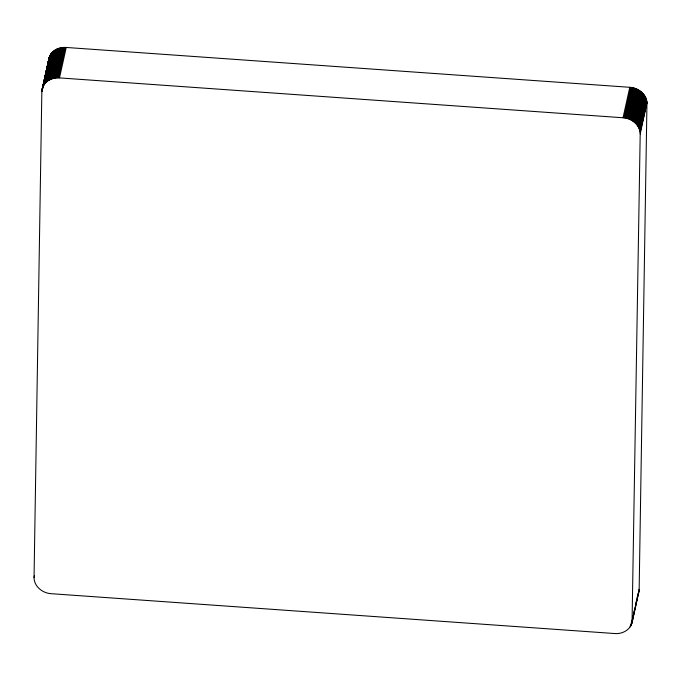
<?xml version="1.0" encoding="UTF-8"?>
<svg xmlns="http://www.w3.org/2000/svg" width="681" height="681" viewBox="0 0 681 681"><rect width="100%" height="100%" fill="white"/><g stroke="black" fill="none" stroke-linecap="round" stroke-linejoin="round"><path stroke-width="1.02" d="M638.982 591.202L632.045 622.57C630.274 630.07 622.042 634.232 614.764 633.543L51.203 593.696C42.699 593.27 33.965 586.477 34.05 577.471L41.847 91.671L49.909 55.782C52.829 49.841 59.851 46.929 66.236 47.457L629.797 87.304C638.301 87.73 647.035 94.523 646.95 103.529L639.153 589.329L638.548 593.015M48.564 63.342L48.768 59.349L49.909 55.782L43.337 85.9L42.205 88.888M44.112 84.597L50.862 54.148L44.112 84.597L45.125 81.354L46.589 79.711L45.312 83.091L52.062 52.641L44.529 84.044L50.862 54.148L43.337 85.9C46.351 80.171 53.229 77.396 59.485 77.906L623.047 117.762C631.551 118.188 640.285 124.972 640.2 133.987L632.045 622.57M66.236 47.457L59.485 77.906L65.146 47.406L58.387 77.864L64.048 47.423L57.298 77.872L62.975 47.491L56.217 77.94L61.903 47.619L55.152 78.077L60.847 47.806L54.097 78.264L59.817 48.053L53.058 78.511L58.804 48.36L52.054 78.809L57.825 48.717L51.075 79.175L56.881 49.134L49.211 80.052L55.961 49.594L49.424 79.941L55.093 50.113L48.342 80.562L49.466 77.566L55.093 50.113M43.933 83.218L44.461 82.307L43.61 85.406L50.36 54.957L42.018 89.807M640.2 133.987L646.933 102.584L640.089 132.097L646.839 101.639L639.936 131.152L646.686 100.703L639.714 130.216L646.465 99.766L639.425 129.288L646.175 98.839L639.067 128.377L645.818 97.928L638.642 127.483L645.401 97.034L638.165 126.606L644.916 96.157L637.62 125.755L644.371 95.306L637.016 124.938L643.766 94.48L636.36 124.146L643.111 93.689L635.645 123.389L641.638 92.216L634.888 122.665L640.83 91.535L634.079 121.984L639.978 90.896L633.219 121.346L639.076 90.301L632.326 120.75L638.148 89.756L631.398 120.205L637.178 89.262L630.427 119.711L636.182 88.811L629.431 119.269L635.16 88.419L628.41 118.877L634.113 88.087L627.363 118.537L633.049 87.806L626.299 118.256L631.977 87.577L625.226 118.034L630.887 87.415L624.136 117.864L629.797 87.304L623.047 117.762M48.342 80.562L54.259 50.675L47.508 81.133L53.476 51.288L45.993 82.401L52.743 51.943L44.682 83.831L51.433 53.373L45.125 81.354M48.649 60.277L42.443 88.99L49.211 57.527L41.899 90.735L48.955 58.43M42.716 87.023L49.526 56.651L41.847 91.671L43.371 84.41M43.158 86.24L49.909 55.782M43.865 84.997L44.461 82.307M46.725 81.746L53.476 51.288M48.87 80.247L49.466 77.566M56.881 49.134L50.13 79.583L50.019 77.251M34.05 577.471L34.501 575.436M635.645 123.389L642.404 92.931M630.129 626.852L630.58 624.826M630.64 626.052L631.764 620.97M631.091 625.218L634.692 608.976M635.816 603.902L636.718 599.842M637.169 597.807L637.612 595.781M631.474 624.358L639.153 589.329M631.789 623.473L639.101 590.265M42.775 87.1L43.49 84.146M637.842 594.76L638.225 593.9"/></g></svg>
